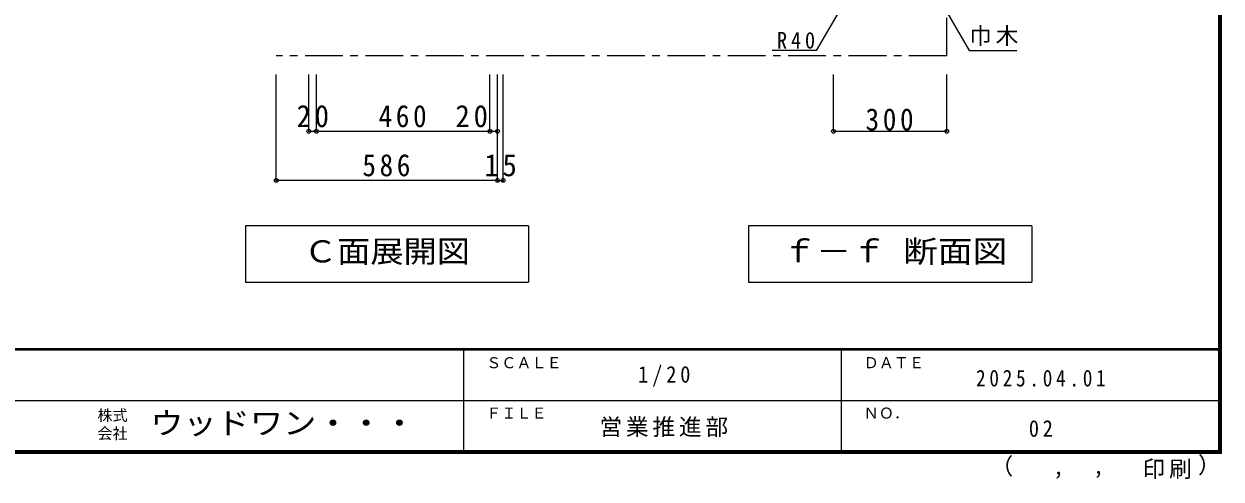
# Model space of a CAD drawing. Units: millimetres at full size, sheet at 1:20; details may follow other scales. Extents: x -8210 to 8210, y -2455 to 3200.
# Drawn here: x 5039 to 8210, y -2455 to -1250 of the extents above; entities that cross this region are included whole.
import ezdxf
from ezdxf.enums import TextEntityAlignment as Align

# ---------------------------------------------------------------- set-up
doc = ezdxf.new("R2010")
doc.units = ezdxf.units.MM
doc.header["$LTSCALE"] = 20
doc.header["$PDMODE"] = 32
doc.header["$PDSIZE"] = 10
doc.linetypes.add('CHAIN1', pattern=[8, 5, -1, 1, -1])
for name, color, linetype in [('0-2_本体', 2, 'Continuous'), ('0-A_文字', 7, 'Continuous'), ('0-B_寸法', 4, 'Continuous'), ('F-1_枠', 6, 'Continuous'), ('F-A_文字', 7, 'Continuous')]:
    doc.layers.add(name, color=color, linetype=linetype)
doc.styles.add('ＭＳ ゴシック', font='')
doc.styles.get('ＭＳ ゴシック').set_extended_font_data('MS Gothic')

msp = doc.modelspace()

# ---------------------------------------------------------------- linework, layer by layer
at = {"layer": '0-2_本体', "color": 4}
msp.add_line((5793.33, -1534.03), (5793.33, -1384.03), dxfattribs=at)
at = {"layer": '0-2_本体', "color": 7}
msp.add_point((5793.33, -1534.03), dxfattribs=at)
at = {"layer": '0-A_文字'}
for p, q in [((7194.49, -1221.74), (7137.84, -1319.85)), ((7479.52, -1210.3), (7542.77, -1319.85)), ((7137.84, -1319.85), (7020.78, -1319.85)), ((7542.77, -1319.85), (7668.8, -1319.85)), ((6375.33, -1784.03), (6375.33, -1934.03)), ((6958.33, -1784.03), (6958.33, -1934.03)), ((7708.33, -1784.03), (6958.33, -1784.03)), ((7708.33, -1784.03), (7708.33, -1934.03)), ((5625.33, -1934.03), (6375.33, -1934.03)), ((6958.33, -1934.03), (7708.33, -1934.03))]:
    msp.add_line(p, q, dxfattribs=at)
at = {"layer": '0-A_文字', "linetype": 'CHAIN1'}
for q in [(7483.33, -1234.03), (5707.33, -1334.03)]:
    msp.add_line((7483.33, -1334.03), q, dxfattribs=at)
at = {"layer": '0-A_文字'}
msp.add_lwpolyline([(6375.33, -1784.03), (5625.33, -1784.03), (5625.33, -1934.03)], dxfattribs=at)
at = {"layer": '0-B_寸法'}
for p, q in [((5707.33, -1664.03), (5707.33, -1384.03)), ((5793.33, -1534.03), (5793.33, -1384.03)), ((5813.33, -1534.03), (5813.33, -1384.03)), ((6273.33, -1534.03), (6273.33, -1384.03)), ((6293.33, -1534.03), (6293.33, -1384.03)), ((6293.33, -1664.03), (6293.33, -1384.03)), ((6308.33, -1664.03), (6308.33, -1384.03)), ((7183.33, -1534.03), (7183.33, -1384.03)), ((7483.33, -1534.03), (7483.33, -1384.03)), ((5707.33, -1664.03), (5707.33, -1534.03)), ((5793.33, -1534.03), (5813.33, -1534.03)), ((5813.33, -1534.03), (6273.33, -1534.03)), ((6273.33, -1534.03), (6293.33, -1534.03)), ((6293.33, -1664.03), (6293.33, -1534.03)), ((7183.33, -1534.03), (7483.33, -1534.03)), ((6293.33, -1664.03), (5707.33, -1664.03)), ((6293.33, -1664.03), (6308.33, -1664.03))]:
    msp.add_line(p, q, dxfattribs=at)
at = {"layer": '0-B_寸法', "color": 7}
for p in [(5793.33, -1534.03), (5813.33, -1534.03), (6273.33, -1534.03), (6293.33, -1534.03), (7183.33, -1534.03), (7483.33, -1534.03), (5707.33, -1664.03), (6293.33, -1664.03), (6308.33, -1664.03)]:
    msp.add_point(p, dxfattribs=at)
at = {"layer": 'F-1_枠'}
for p, q in [((8203.33, 3199.53), (8203.33, -2387.14)), ((8206.67, 3199.53), (8206.67, -2387.14)), ((8210, 3199.53), (8210, -2387.14)), ((8210, -2110.47), (410, -2110.47)), ((8210, -2113.8), (410, -2113.8)), ((6203.33, -2113.8), (6203.33, -2380.47)), ((7203.33, -2113.8), (7203.33, -2380.47)), ((4310, -2247.14), (8203.33, -2247.14)), ((8210, -2380.47), (410, -2380.47)), ((8210, -2383.8), (410, -2383.8)), ((8210, -2387.14), (410, -2387.14))]:
    msp.add_line(p, q, dxfattribs=at)

# ---------------------------------------------------------------- texts
at = {"layer": '0-A_文字', "style": 'ＭＳ ゴシック'}
for s, width, p in [('Ｃ面展開図', 1.1, (5780.33, -1899.03)), ('ｆ－ｆ 断面図', 1.15, (7045.83, -1899.03))]:
    msp.add_text(s, height=58.65, dxfattribs=dict(at, width=width)).set_placement(p, align=Align.BOTTOM_LEFT)
at = {"layer": '0-A_文字', "char_height": 43.99, "attachment_point": 7, "style": 'ＭＳ ゴシック'}
for s, insert in [('\\T1.17;巾木', (7542.77, -1307.9)), ('\\T1.38;\\W0.9;R40', (7033.33, -1315.72))]:
    msp.add_mtext(s, dxfattribs=dict(at, insert=insert))
at = {"layer": '0-B_寸法', "color": 7, "char_height": 58.65, "attachment_point": 7, "style": 'ＭＳ ゴシック'}
for s, insert in [('\\T1.27;\\W0.95;20', (5760.83, -1524.03)), ('\\T1.27;\\W0.9;460', (5978.33, -1524.03)), ('\\T1.27;\\W0.95;20', (6181.88, -1524.03)), ('\\T1.27;\\W0.9;300', (7268.33, -1532.82)), ('\\T1.27;\\W0.9;586', (5935.33, -1654.03)), ('\\T1.27;\\W0.95;15', (6258.33, -1654.03))]:
    msp.add_mtext(s, dxfattribs=dict(at, insert=insert))
at = {"layer": 'F-A_文字', "style": 'ＭＳ ゴシック'}
for s, height, p in [('ＳＣＡＬＥ', 29.33, (6263.33, -2170.47)), ('ＤＡＴＥ', 29.33, (7263.33, -2170.47)), ('株式', 29.33, (5233.33, -2309.81)), ('ＦＩＬＥ', 29.33, (6263.33, -2303.81)), ('ＮＯ．', 29.33, (7263.33, -2303.81)), ('会社', 29.33, (5233.33, -2357.81)), ('（', 43.99, (7599.36, -2456.01)), ('）', 43.99, (8148.94, -2453.23)), (',', 43.99, (7764.19, -2456.01)), (',', 43.99, (7870.13, -2454.15))]:
    msp.add_text(s, height=height, dxfattribs=at).set_placement(p, align=Align.BOTTOM_LEFT)
at = {"layer": 'F-A_文字', "style": 'ＭＳ ゴシック', "width": 1.1}
msp.add_text('ウッドワン・・・', height=58.65, dxfattribs=at).set_placement((5373.33, -2353.81), align=Align.BOTTOM_LEFT)
at = {"layer": 'F-A_文字', "char_height": 43.99, "attachment_point": 7, "style": 'ＭＳ ゴシック'}
for s, insert in [('\\T1.38;\\W0.9;1/20', (6665.83, -2210.47)), ('\\T1.39;\\W0.85;2025.04.01', (7560.83, -2210.47)), ('\\T1.17;営業推進部', (6563.33, -2343.81)), ('\\T1.36;\\W0.9;02', (7700.83, -2343.81)), ('\\T1.17;印刷', (8002.1, -2455.08))]:
    msp.add_mtext(s, dxfattribs=dict(at, insert=insert))

doc.saveas('drawing.dxf')
